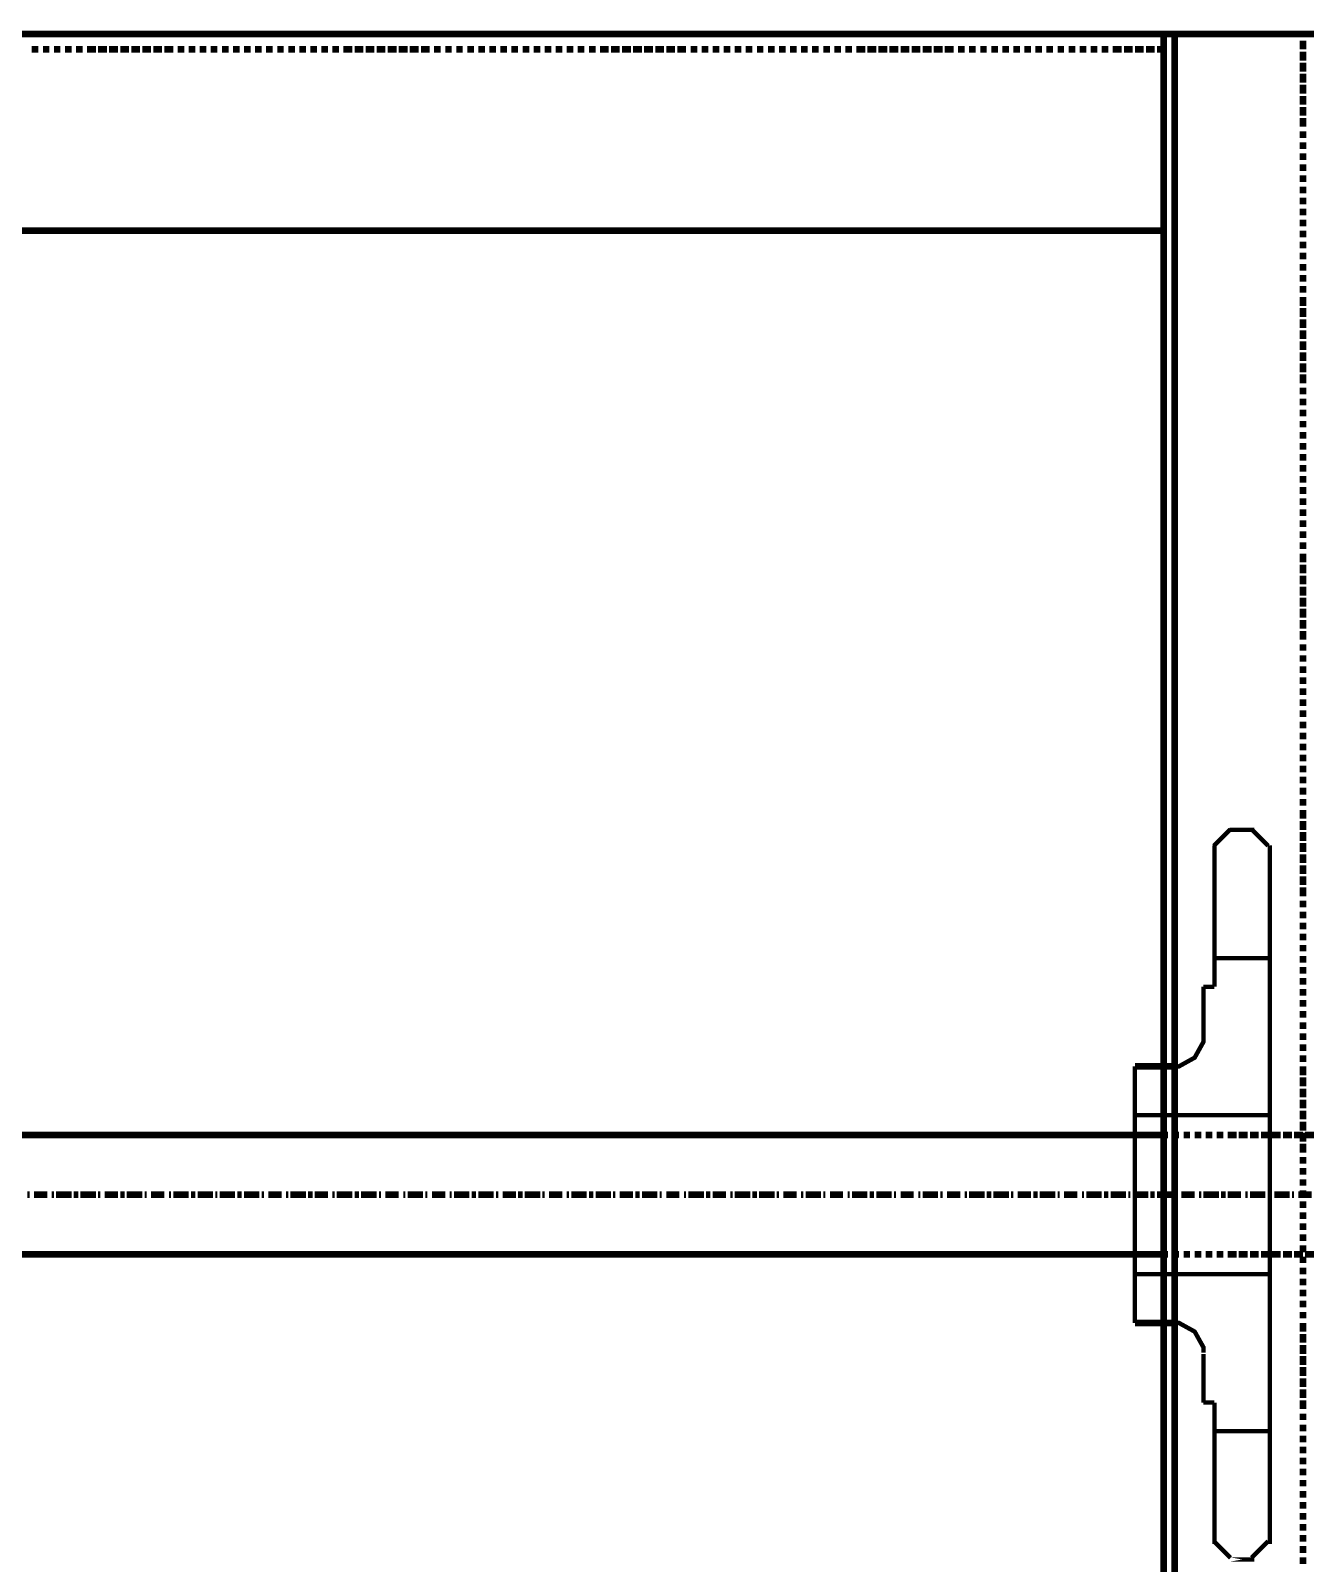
# Model space of a CAD drawing. Extents: x -2.4 to 13.4, y -16 to -5.
# Drawn here: x 6.094 to 7.057, y -8.372 to -7.216 of the extents above; entities that cross this region are included whole.
import ezdxf

# ---------------------------------------------------------------- set-up
doc = ezdxf.new("R2010")
doc.units = 0
doc.header["$MEASUREMENT"] = 0

msp = doc.modelspace()

# ---------------------------------------------------------------- linework, layer by layer
at = {"color": 0}
for points, const_width in [([(5.23868, -7.21884), (6.9487, -7.21884)], 0.005), ([(7.06203, -12.95219), (6.9487, -12.95219), (6.9487, -7.21884), (7.06203, -7.21884)], 0.005), ([(6.95699, -12.95219), (6.95699, -7.21884)], 0.005), ([(7.05367, -7.22054), (7.05367, -7.21884)], 0.005), ([(7.05367, -7.23051), (7.05367, -7.22384)], 0.005), ([(6.09534, -7.23051), (6.10034, -7.23051)], 0.005), ([(6.1037, -7.23051), (6.10868, -7.23051)], 0.005), ([(6.112, -7.23051), (6.11699, -7.23051)], 0.005), ([(6.12035, -7.23051), (6.12534, -7.23051)], 0.005), ([(6.12865, -7.23051), (6.13364, -7.23051)], 0.005), ([(6.137, -7.23051), (6.14368, -7.23051)], 0.005), ([(6.14536, -7.23051), (6.15197, -7.23051)], 0.005), ([(6.15367, -7.23051), (6.16034, -7.23051)], 0.005), ([(6.16202, -7.23051), (6.1687, -7.23051)], 0.005), ([(6.17032, -7.23051), (6.17699, -7.23051)], 0.005), ([(6.17867, -7.23051), (6.18535, -7.23051)], 0.005), ([(6.18703, -7.23051), (6.19364, -7.23051)], 0.005), ([(6.19534, -7.23051), (6.202, -7.23051)], 0.005), ([(6.20531, -7.23051), (6.21036, -7.23051)], 0.005), ([(6.21367, -7.23051), (6.21865, -7.23051)], 0.005), ([(6.22202, -7.23051), (6.22702, -7.23051)], 0.005), ([(6.23032, -7.23051), (6.23531, -7.23051)], 0.005), ([(6.23868, -7.23051), (6.24367, -7.23051)], 0.005), ([(6.24697, -7.23051), (6.25203, -7.23051)], 0.005), ([(6.25534, -7.23051), (6.26032, -7.23051)], 0.005), ([(6.26368, -7.23051), (6.26868, -7.23051)], 0.005), ([(6.27199, -7.23051), (6.27697, -7.23051)], 0.005), ([(6.28035, -7.23051), (6.28534, -7.23051)], 0.005), ([(6.28864, -7.23051), (6.2937, -7.23051)], 0.005), ([(6.297, -7.23051), (6.30199, -7.23051)], 0.005), ([(6.30535, -7.23051), (6.31035, -7.23051)], 0.005), ([(6.31365, -7.23051), (6.31864, -7.23051)], 0.005), ([(6.32202, -7.23051), (6.327, -7.23051)], 0.005), ([(6.33031, -7.23051), (6.33699, -7.23051)], 0.005), ([(6.33867, -7.23051), (6.34534, -7.23051)], 0.005), ([(6.34702, -7.23051), (6.3537, -7.23051)], 0.005), ([(6.35532, -7.23051), (6.362, -7.23051)], 0.005), ([(6.36368, -7.23051), (6.37035, -7.23051)], 0.005), ([(6.37197, -7.23051), (6.37865, -7.23051)], 0.005), ([(6.38034, -7.23051), (6.387, -7.23051)], 0.005), ([(6.38868, -7.23051), (6.39536, -7.23051)], 0.005), ([(6.39867, -7.23051), (6.40367, -7.23051)], 0.005), ([(6.40703, -7.23051), (6.41202, -7.23051)], 0.005), ([(6.41532, -7.23051), (6.42032, -7.23051)], 0.005), ([(6.42368, -7.23051), (6.42867, -7.23051)], 0.005), ([(6.43199, -7.23051), (6.43703, -7.23051)], 0.005), ([(6.44034, -7.23051), (6.44534, -7.23051)], 0.005), ([(6.4487, -7.23051), (6.45368, -7.23051)], 0.005), ([(6.45699, -7.23051), (6.46199, -7.23051)], 0.005), ([(6.46535, -7.23051), (6.47034, -7.23051)], 0.005), ([(6.47366, -7.23051), (6.4787, -7.23051)], 0.005), ([(6.482, -7.23051), (6.487, -7.23051)], 0.005), ([(6.49036, -7.23051), (6.49535, -7.23051)], 0.005), ([(6.49866, -7.23051), (6.50365, -7.23051)], 0.005), ([(6.50702, -7.23051), (6.512, -7.23051)], 0.005), ([(6.51532, -7.23051), (6.52036, -7.23051)], 0.005), ([(6.52367, -7.23051), (6.53035, -7.23051)], 0.005), ([(6.53203, -7.23051), (6.53864, -7.23051)], 0.005), ([(6.54032, -7.23051), (6.547, -7.23051)], 0.005), ([(6.54868, -7.23051), (6.55535, -7.23051)], 0.005), ([(6.55699, -7.23051), (6.56365, -7.23051)], 0.005), ([(6.56534, -7.23051), (6.57202, -7.23051)], 0.005), ([(6.5737, -7.23051), (6.58031, -7.23051)], 0.005), ([(6.58199, -7.23051), (6.58867, -7.23051)], 0.005), ([(6.59197, -7.23051), (6.59702, -7.23051)], 0.005), ([(6.60034, -7.23051), (6.60532, -7.23051)], 0.005), ([(6.60868, -7.23051), (6.61368, -7.23051)], 0.005), ([(6.61699, -7.23051), (6.62197, -7.23051)], 0.005), ([(6.62534, -7.23051), (6.63034, -7.23051)], 0.005), ([(6.63364, -7.23051), (6.63868, -7.23051)], 0.005), ([(6.642, -7.23051), (6.64699, -7.23051)], 0.005), ([(6.65035, -7.23051), (6.65535, -7.23051)], 0.005), ([(6.65865, -7.23051), (6.66364, -7.23051)], 0.005), ([(6.667, -7.23051), (6.672, -7.23051)], 0.005), ([(6.67531, -7.23051), (6.68035, -7.23051)], 0.005), ([(6.68367, -7.23051), (6.68865, -7.23051)], 0.005), ([(6.69202, -7.23051), (6.69702, -7.23051)], 0.005), ([(6.70032, -7.23051), (6.70531, -7.23051)], 0.005), ([(6.70867, -7.23051), (6.71367, -7.23051)], 0.005), ([(6.71697, -7.23051), (6.72365, -7.23051)], 0.005), ([(6.72534, -7.23051), (6.732, -7.23051)], 0.005), ([(6.73368, -7.23051), (6.74036, -7.23051)], 0.005), ([(6.74199, -7.23051), (6.74866, -7.23051)], 0.005), ([(6.75034, -7.23051), (6.75702, -7.23051)], 0.005), ([(6.75864, -7.23051), (6.76532, -7.23051)], 0.005), ([(6.767, -7.23051), (6.77367, -7.23051)], 0.005), ([(6.77535, -7.23051), (6.78203, -7.23051)], 0.005), ([(6.78365, -7.23051), (6.79032, -7.23051)], 0.005), ([(6.7937, -7.23051), (6.79868, -7.23051)], 0.005), ([(6.80199, -7.23051), (6.80699, -7.23051)], 0.005), ([(6.81035, -7.23051), (6.81534, -7.23051)], 0.005), ([(6.81864, -7.23051), (6.8237, -7.23051)], 0.005), ([(6.827, -7.23051), (6.83199, -7.23051)], 0.005), ([(6.83536, -7.23051), (6.84035, -7.23051)], 0.005), ([(6.84366, -7.23051), (6.84865, -7.23051)], 0.005), ([(6.85202, -7.23051), (6.857, -7.23051)], 0.005), ([(6.86031, -7.23051), (6.86536, -7.23051)], 0.005), ([(6.86867, -7.23051), (6.87366, -7.23051)], 0.005), ([(6.87703, -7.23051), (6.88202, -7.23051)], 0.005), ([(6.88532, -7.23051), (6.89032, -7.23051)], 0.005), ([(6.89368, -7.23051), (6.89867, -7.23051)], 0.005), ([(6.90197, -7.23051), (6.90703, -7.23051)], 0.005), ([(6.91034, -7.23051), (6.917, -7.23051)], 0.005), ([(6.9187, -7.23051), (6.92531, -7.23051)], 0.005), ([(6.92699, -7.23051), (6.93367, -7.23051)], 0.005), ([(6.93535, -7.23051), (6.94202, -7.23051)], 0.005), ([(6.94364, -7.23051), (6.9487, -7.23051)], 0.005), ([(7.05367, -7.23887), (7.05367, -7.23219)], 0.005), ([(7.05367, -7.24718), (7.05367, -7.24049)], 0.005), ([(7.05367, -7.25552), (7.05367, -7.24886)], 0.005), ([(7.05367, -7.26383), (7.05367, -7.25715)], 0.005), ([(7.05367, -7.27218), (7.05367, -7.26551)], 0.005), ([(7.05367, -7.28054), (7.05367, -7.27386)], 0.005), ([(7.05367, -7.28884), (7.05367, -7.28216)], 0.005), ([(7.05367, -7.29719), (7.05367, -7.2922)], 0.005), ([(7.05367, -7.30549), (7.05367, -7.3005)], 0.005), ([(7.05367, -7.31384), (7.05367, -7.30886)], 0.005), ([(7.05367, -7.3222), (7.05367, -7.31716)], 0.005), ([(7.05367, -7.33051), (7.05367, -7.32551)], 0.005), ([(7.05367, -7.33886), (7.05367, -7.33387)], 0.005), ([(7.05367, -7.34716), (7.05367, -7.34216)], 0.005), ([(7.05367, -7.35551), (7.05367, -7.35052)], 0.005), ([(7.05367, -7.36387), (7.05367, -7.35883)], 0.005), ([(5.23868, -7.36718), (6.9487, -7.36718)], 0.005), ([(7.05367, -7.37218), (7.05367, -7.36718)], 0.005), ([(7.05367, -7.38052), (7.05367, -7.37554)], 0.005), ([(7.05367, -7.38883), (7.05367, -7.38383)], 0.005), ([(7.05367, -7.39718), (7.05367, -7.39219)], 0.005), ([(7.05367, -7.40554), (7.05367, -7.4005)], 0.005), ([(7.05367, -7.41384), (7.05367, -7.40884)], 0.005), ([(7.05367, -7.42381), (7.05367, -7.4172)], 0.005), ([(7.05367, -7.43218), (7.05367, -7.4255)], 0.005), ([(7.05367, -7.44052), (7.05367, -7.43386)], 0.005), ([(7.05367, -7.44883), (7.05367, -7.44216)], 0.005), ([(7.05367, -7.45719), (7.05367, -7.45051)], 0.005), ([(7.05367, -7.46548), (7.05367, -7.45887)], 0.005), ([(7.05367, -7.47384), (7.05367, -7.46716)], 0.005), ([(7.05367, -7.48219), (7.05367, -7.47552)], 0.005), ([(7.05367, -7.49049), (7.05367, -7.48551)], 0.005), ([(7.05367, -7.49886), (7.05367, -7.49386)], 0.005), ([(7.05367, -7.50715), (7.05367, -7.50216)], 0.005), ([(7.05367, -7.51551), (7.05367, -7.51051)], 0.005), ([(7.05367, -7.52386), (7.05367, -7.51881)], 0.005), ([(7.05367, -7.53216), (7.05367, -7.52718)], 0.005), ([(7.05367, -7.54052), (7.05367, -7.53552)], 0.005), ([(7.05367, -7.54881), (7.05367, -7.54383)], 0.005), ([(7.05367, -7.55718), (7.05367, -7.55218)], 0.005), ([(7.05367, -7.56552), (7.05367, -7.56048)], 0.005), ([(7.05367, -7.57383), (7.05367, -7.56884)], 0.005), ([(7.05367, -7.58219), (7.05367, -7.57719)], 0.005), ([(7.05367, -7.59048), (7.05367, -7.5855)], 0.005), ([(7.05367, -7.59884), (7.05367, -7.59384)], 0.005), ([(7.05367, -7.60719), (7.05367, -7.60215)], 0.005), ([(7.05367, -7.61718), (7.05367, -7.61051)], 0.005), ([(7.05367, -7.62554), (7.05367, -7.61886)], 0.005), ([(7.05367, -7.63383), (7.05367, -7.62716)], 0.005), ([(7.05367, -7.64219), (7.05367, -7.63551)], 0.005), ([(7.05367, -7.6505), (7.05367, -7.64381)], 0.005), ([(7.05367, -7.65884), (7.05367, -7.65218)], 0.005), ([(7.05367, -7.6672), (7.05367, -7.66052)], 0.005), ([(7.05367, -7.6755), (7.05367, -7.66883)], 0.005), ([(7.05367, -7.68386), (7.05367, -7.67887)], 0.005), ([(7.05367, -7.69216), (7.05367, -7.68716)], 0.005), ([(7.05367, -7.70051), (7.05367, -7.69552)], 0.005), ([(7.05367, -7.70887), (7.05367, -7.70381)], 0.005), ([(7.05367, -7.71716), (7.05367, -7.71218)], 0.005), ([(7.05367, -7.72552), (7.05367, -7.72054)], 0.005), ([(7.05367, -7.73383), (7.05367, -7.72883)], 0.005), ([(7.05367, -7.74218), (7.05367, -7.73719)], 0.005), ([(7.05367, -7.75054), (7.05367, -7.74548)], 0.005), ([(7.05367, -7.75883), (7.05367, -7.75384)], 0.005), ([(7.05367, -7.76719), (7.05367, -7.7622)], 0.005), ([(7.05367, -7.7755), (7.05367, -7.77049)], 0.005), ([(7.05367, -7.78384), (7.05367, -7.77886)], 0.005), ([(7.05367, -7.7922), (7.05367, -7.78715)], 0.005), ([(7.05367, -7.8005), (7.05367, -7.79551)], 0.005), ([(7.05367, -7.81048), (7.05367, -7.80387)], 0.005), ([(7.05367, -7.81884), (7.05367, -7.81216)], 0.005), ([(6.9991, -7.8184), (6.998, -7.81938), (6.98754, -7.82986), (6.98656, -7.83094)], 0.00333), ([(7.017, -7.81884), (6.99866, -7.81884)], 0.00333), ([(7.02742, -7.83094), (7.02638, -7.8298), (7.01596, -7.81938), (7.01488, -7.8184)], 0.00333), ([(7.05367, -7.82719), (7.05367, -7.82052)], 0.005), ([(6.987, -7.93716), (6.987, -7.83051)], 0.00333), ([(7.02867, -8.35719), (7.02867, -7.83051)], 0.00333), ([(7.05367, -7.8355), (7.05367, -7.82881)], 0.005), ([(7.05367, -7.84384), (7.05367, -7.83718)], 0.005), ([(7.05367, -7.85215), (7.05367, -7.84554)], 0.005), ([(7.05367, -7.86051), (7.05367, -7.85383)], 0.005), ([(7.05367, -7.86886), (7.05367, -7.86219)], 0.005), ([(7.05367, -7.87716), (7.05367, -7.87218)], 0.005), ([(7.05367, -7.88551), (7.05367, -7.88052)], 0.005), ([(7.05367, -7.89381), (7.05367, -7.88883)], 0.005), ([(7.05367, -7.90218), (7.05367, -7.89718)], 0.005), ([(7.05367, -7.91052), (7.05367, -7.90554)], 0.005), ([(7.02867, -7.91552), (6.987, -7.91552)], 0.00333), ([(7.05367, -7.91883), (7.05367, -7.91384)], 0.005), ([(7.05367, -7.92718), (7.05367, -7.92219)], 0.005), ([(6.9787, -7.93716), (6.987, -7.93716)], 0.00333), ([(6.9787, -7.97552), (6.9787, -7.93716)], 0.00333), ([(7.05367, -7.93548), (7.05367, -7.93049)], 0.005), ([(7.05367, -7.94384), (7.05367, -7.93884)], 0.005), ([(7.05367, -7.95219), (7.05367, -7.9472)], 0.005), ([(7.05367, -7.9605), (7.05367, -7.95551)], 0.005), ([(7.05367, -7.96884), (7.05367, -7.96386)], 0.005), ([(7.05367, -7.97715), (7.05367, -7.97216)], 0.005), ([(6.95618, -7.99718), (6.96014, -7.99718), (6.97207, -7.99055), (6.9787, -7.97862), (6.9787, -7.97465)], 0.00333), ([(7.05367, -7.98551), (7.05367, -7.98051)], 0.005), ([(6.92699, -7.99718), (6.95699, -7.99718)], 0.005), ([(6.92699, -8.19052), (6.92699, -7.99718)], 0.00333), ([(7.05367, -7.99386), (7.05367, -7.98887)], 0.005), ([(7.05367, -8.00384), (7.05367, -7.99718)], 0.005), ([(7.05367, -8.0122), (7.05367, -8.00552)], 0.005), ([(7.05367, -8.02049), (7.05367, -8.01383)], 0.005), ([(7.05367, -8.02886), (7.05367, -8.02218)], 0.005), ([(7.05367, -8.03715), (7.05367, -8.03054)], 0.005), ([(7.02867, -8.03384), (6.92699, -8.03384)], 0.00333), ([(7.05367, -8.04551), (7.05367, -8.03884)], 0.005), ([(6.9487, -8.04881), (5.23868, -8.04881)], 0.005), ([(6.952, -8.04881), (6.9487, -8.04881)], 0.005), ([(6.96036, -8.04881), (6.95531, -8.04881)], 0.005), ([(6.96866, -8.04881), (6.96367, -8.04881)], 0.005), ([(6.97702, -8.04881), (6.97202, -8.04881)], 0.005), ([(6.98531, -8.04881), (6.98032, -8.04881)], 0.005), ([(6.99367, -8.04881), (6.98868, -8.04881)], 0.005), ([(7.00365, -8.04881), (6.99697, -8.04881)], 0.005), ([(7.012, -8.04881), (7.00534, -8.04881)], 0.005), ([(7.02036, -8.04881), (7.01368, -8.04881)], 0.005), ([(7.02867, -8.04881), (7.02199, -8.04881)], 0.005), ([(7.03702, -8.04881), (7.03035, -8.04881)], 0.005), ([(7.04532, -8.04881), (7.03864, -8.04881)], 0.005), ([(7.05367, -8.04881), (7.047, -8.04881)], 0.005), ([(7.05367, -8.05387), (7.05367, -8.04719)], 0.005), ([(7.05367, -8.06216), (7.05367, -8.05549)], 0.005), ([(7.06203, -8.04881), (7.05535, -8.04881)], 0.005), ([(7.05367, -8.07052), (7.05367, -8.06552)], 0.005), ([(7.05367, -8.07881), (7.05367, -8.07383)], 0.005), ([(7.05367, -8.08718), (7.05367, -8.08219)], 0.005), ([(7.05367, -8.09554), (7.05367, -8.09048)], 0.005), ([(6.09197, -8.09384), (6.09365, -8.09384)], 0.005), ([(6.09702, -8.09384), (6.107, -8.09384)], 0.005), ([(6.11031, -8.09384), (6.112, -8.09384)], 0.005), ([(6.11368, -8.09384), (6.12534, -8.09384)], 0.005), ([(6.12703, -8.09384), (6.13034, -8.09384)], 0.005), ([(6.13202, -8.09384), (6.14368, -8.09384)], 0.005), ([(6.14536, -8.09384), (6.14699, -8.09384)], 0.005), ([(6.15035, -8.09384), (6.16034, -8.09384)], 0.005), ([(6.16202, -8.09384), (6.16532, -8.09384)], 0.005), ([(6.167, -8.09384), (6.17867, -8.09384)], 0.005), ([(6.18035, -8.09384), (6.18199, -8.09384)], 0.005), ([(6.18535, -8.09384), (6.19534, -8.09384)], 0.005), ([(6.1987, -8.09384), (6.20032, -8.09384)], 0.005), ([(6.202, -8.09384), (6.21367, -8.09384)], 0.005), ([(6.21535, -8.09384), (6.21865, -8.09384)], 0.005), ([(6.22034, -8.09384), (6.232, -8.09384)], 0.005), ([(6.23368, -8.09384), (6.23531, -8.09384)], 0.005), ([(6.237, -8.09384), (6.24866, -8.09384)], 0.005), ([(6.25034, -8.09384), (6.25365, -8.09384)], 0.005), ([(6.25534, -8.09384), (6.267, -8.09384)], 0.005), ([(6.26868, -8.09384), (6.27036, -8.09384)], 0.005), ([(6.27367, -8.09384), (6.28366, -8.09384)], 0.005), ([(6.28702, -8.09384), (6.28864, -8.09384)], 0.005), ([(6.29032, -8.09384), (6.30199, -8.09384)], 0.005), ([(6.30367, -8.09384), (6.30699, -8.09384)], 0.005), ([(6.30867, -8.09384), (6.31864, -8.09384)], 0.005), ([(6.32202, -8.09384), (6.3237, -8.09384)], 0.005), ([(6.32532, -8.09384), (6.33699, -8.09384)], 0.005), ([(6.33867, -8.09384), (6.34197, -8.09384)], 0.005), ([(6.34365, -8.09384), (6.35532, -8.09384)], 0.005), ([(6.357, -8.09384), (6.35868, -8.09384)], 0.005), ([(6.362, -8.09384), (6.37197, -8.09384)], 0.005), ([(6.37534, -8.09384), (6.37703, -8.09384)], 0.005), ([(6.37865, -8.09384), (6.39032, -8.09384)], 0.005), ([(6.392, -8.09384), (6.39368, -8.09384)], 0.005), ([(6.39699, -8.09384), (6.40703, -8.09384)], 0.005), ([(6.41034, -8.09384), (6.41202, -8.09384)], 0.005), ([(6.41364, -8.09384), (6.42531, -8.09384)], 0.005), ([(6.42699, -8.09384), (6.43035, -8.09384)], 0.005), ([(6.43199, -8.09384), (6.44364, -8.09384)], 0.005), ([(6.44534, -8.09384), (6.44702, -8.09384)], 0.005), ([(6.45032, -8.09384), (6.46036, -8.09384)], 0.005), ([(6.46199, -8.09384), (6.46535, -8.09384)], 0.005), ([(6.46697, -8.09384), (6.4787, -8.09384)], 0.005), ([(6.48032, -8.09384), (6.482, -8.09384)], 0.005), ([(6.48531, -8.09384), (6.49535, -8.09384)], 0.005), ([(6.49866, -8.09384), (6.50034, -8.09384)], 0.005), ([(6.50203, -8.09384), (6.51368, -8.09384)], 0.005), ([(6.51532, -8.09384), (6.51868, -8.09384)], 0.005), ([(6.52036, -8.09384), (6.53203, -8.09384)], 0.005), ([(6.53366, -8.09384), (6.53534, -8.09384)], 0.005), ([(6.53864, -8.09384), (6.54868, -8.09384)], 0.005), ([(6.55031, -8.09384), (6.55367, -8.09384)], 0.005), ([(6.55535, -8.09384), (6.56702, -8.09384)], 0.005), ([(6.56864, -8.09384), (6.57034, -8.09384)], 0.005), ([(6.5737, -8.09384), (6.58367, -8.09384)], 0.005), ([(6.58699, -8.09384), (6.58867, -8.09384)], 0.005), ([(6.59035, -8.09384), (6.60202, -8.09384)], 0.005), ([(6.6037, -8.09384), (6.607, -8.09384)], 0.005), ([(6.60868, -8.09384), (6.61867, -8.09384)], 0.005), ([(6.62197, -8.09384), (6.62366, -8.09384)], 0.005), ([(6.62534, -8.09384), (6.637, -8.09384)], 0.005), ([(6.63868, -8.09384), (6.642, -8.09384)], 0.005), ([(6.64368, -8.09384), (6.65535, -8.09384)], 0.005), ([(6.65703, -8.09384), (6.65865, -8.09384)], 0.005), ([(6.66202, -8.09384), (6.672, -8.09384)], 0.005), ([(6.67531, -8.09384), (6.67699, -8.09384)], 0.005), ([(6.67867, -8.09384), (6.69034, -8.09384)], 0.005), ([(6.69202, -8.09384), (6.69364, -8.09384)], 0.005), ([(6.69702, -8.09384), (6.70699, -8.09384)], 0.005), ([(6.71036, -8.09384), (6.71199, -8.09384)], 0.005), ([(6.71367, -8.09384), (6.72534, -8.09384)], 0.005), ([(6.72702, -8.09384), (6.73032, -8.09384)], 0.005), ([(6.732, -8.09384), (6.74367, -8.09384)], 0.005), ([(6.74535, -8.09384), (6.74697, -8.09384)], 0.005), ([(6.75034, -8.09384), (6.76032, -8.09384)], 0.005), ([(6.76368, -8.09384), (6.76532, -8.09384)], 0.005), ([(6.767, -8.09384), (6.77867, -8.09384)], 0.005), ([(6.78035, -8.09384), (6.78203, -8.09384)], 0.005), ([(6.78534, -8.09384), (6.79532, -8.09384)], 0.005), ([(6.79868, -8.09384), (6.80031, -8.09384)], 0.005), ([(6.80199, -8.09384), (6.81365, -8.09384)], 0.005), ([(6.81534, -8.09384), (6.81864, -8.09384)], 0.005), ([(6.82034, -8.09384), (6.83199, -8.09384)], 0.005), ([(6.83367, -8.09384), (6.83536, -8.09384)], 0.005), ([(6.83867, -8.09384), (6.84865, -8.09384)], 0.005), ([(6.85034, -8.09384), (6.8537, -8.09384)], 0.005), ([(6.85532, -8.09384), (6.86699, -8.09384)], 0.005), ([(6.86867, -8.09384), (6.87035, -8.09384)], 0.005), ([(6.87366, -8.09384), (6.88364, -8.09384)], 0.005), ([(6.887, -8.09384), (6.88868, -8.09384)], 0.005), ([(6.89032, -8.09384), (6.90197, -8.09384)], 0.005), ([(6.90367, -8.09384), (6.90703, -8.09384)], 0.005), ([(6.90865, -8.09384), (6.92032, -8.09384)], 0.005), ([(6.922, -8.09384), (6.92368, -8.09384)], 0.005), ([(6.92531, -8.09384), (6.93703, -8.09384)], 0.005), ([(6.93865, -8.09384), (6.94202, -8.09384)], 0.005), ([(6.94364, -8.09384), (6.95531, -8.09384)], 0.005), ([(6.95699, -8.09384), (6.95867, -8.09384)], 0.005), ([(6.96199, -8.09384), (6.97202, -8.09384)], 0.005), ([(6.97534, -8.09384), (6.97702, -8.09384)], 0.005), ([(6.9787, -8.09384), (6.99036, -8.09384)], 0.005), ([(6.99199, -8.09384), (6.99535, -8.09384)], 0.005), ([(6.99697, -8.09384), (7.00702, -8.09384)], 0.005), ([(7.01032, -8.09384), (7.012, -8.09384)], 0.005), ([(7.01368, -8.09384), (7.02535, -8.09384)], 0.005), ([(7.02697, -8.09384), (7.03035, -8.09384)], 0.005), ([(7.03203, -8.09384), (7.0437, -8.09384)], 0.005), ([(7.04532, -8.09384), (7.047, -8.09384)], 0.005), ([(7.05031, -8.09384), (7.06035, -8.09384)], 0.005), ([(7.05367, -8.10383), (7.05367, -8.09884)], 0.005), ([(7.05367, -8.11219), (7.05367, -8.10719)], 0.005), ([(7.05367, -8.12048), (7.05367, -8.11549)], 0.005), ([(7.05367, -8.12884), (7.05367, -8.12386)], 0.005), ([(7.05367, -8.1372), (7.05367, -8.13215)], 0.005), ([(6.9487, -8.13883), (5.23868, -8.13883)], 0.005), ([(6.952, -8.13883), (6.9487, -8.13883)], 0.005), ([(6.96036, -8.13883), (6.95531, -8.13883)], 0.005), ([(6.96866, -8.13883), (6.96367, -8.13883)], 0.005), ([(6.97702, -8.13883), (6.97202, -8.13883)], 0.005), ([(6.98531, -8.13883), (6.98032, -8.13883)], 0.005), ([(6.99367, -8.13883), (6.98868, -8.13883)], 0.005), ([(7.00365, -8.13883), (6.99697, -8.13883)], 0.005), ([(7.012, -8.13883), (7.00534, -8.13883)], 0.005), ([(7.02036, -8.13883), (7.01368, -8.13883)], 0.005), ([(7.02867, -8.13883), (7.02199, -8.13883)], 0.005), ([(7.03702, -8.13883), (7.03035, -8.13883)], 0.005), ([(7.04532, -8.13883), (7.03864, -8.13883)], 0.005), ([(7.05367, -8.13883), (7.047, -8.13883)], 0.005), ([(7.05367, -8.14549), (7.05367, -8.14051)], 0.005), ([(7.06203, -8.13883), (7.05535, -8.13883)], 0.005), ([(7.02867, -8.15386), (6.92699, -8.15386)], 0.00333), ([(7.05367, -8.15386), (7.05367, -8.14886)], 0.005), ([(7.05367, -8.16215), (7.05367, -8.15716)], 0.005), ([(7.05367, -8.17051), (7.05367, -8.16552)], 0.005), ([(7.05367, -8.17887), (7.05367, -8.17381)], 0.005), ([(7.05367, -8.18716), (7.05367, -8.18218)], 0.005), ([(6.92699, -8.19052), (6.95699, -8.19052)], 0.005), ([(6.9787, -8.213), (6.9787, -8.20898), (6.97207, -8.19709), (6.96014, -8.19052), (6.95618, -8.19052)], 0.00333), ([(7.05367, -8.1972), (7.05367, -8.19052)], 0.005), ([(7.05367, -8.20551), (7.05367, -8.19883)], 0.005), ([(6.9787, -8.21386), (6.9787, -8.25054)], 0.00333), ([(7.05367, -8.21386), (7.05367, -8.20719)], 0.005), ([(7.05367, -8.22216), (7.05367, -8.21548)], 0.005), ([(7.05367, -8.23051), (7.05367, -8.22384)], 0.005), ([(7.05367, -8.23887), (7.05367, -8.23219)], 0.005), ([(7.05367, -8.24718), (7.05367, -8.24049)], 0.005), ([(6.9787, -8.25054), (6.987, -8.25054)], 0.00333), ([(6.987, -8.35719), (6.987, -8.25054)], 0.00333), ([(7.05367, -8.25552), (7.05367, -8.24886)], 0.005), ([(7.05367, -8.26383), (7.05367, -8.25883)], 0.005), ([(7.02867, -8.27218), (6.987, -8.27218)], 0.00333), ([(7.05367, -8.27218), (7.05367, -8.26719)], 0.005), ([(7.05367, -8.28054), (7.05367, -8.2755)], 0.005), ([(7.05367, -8.28884), (7.05367, -8.28384)], 0.005), ([(7.05367, -8.29719), (7.05367, -8.2922)], 0.005), ([(7.05367, -8.30549), (7.05367, -8.3005)], 0.005), ([(7.05367, -8.31384), (7.05367, -8.30886)], 0.005), ([(7.05367, -8.3222), (7.05367, -8.31716)], 0.005), ([(7.05367, -8.33051), (7.05367, -8.32551)], 0.005), ([(7.05367, -8.33886), (7.05367, -8.33387)], 0.005), ([(7.05367, -8.34716), (7.05367, -8.34216)], 0.005), ([(6.98656, -8.35508), (6.98754, -8.35616), (6.998, -8.36658), (6.9991, -8.36761)], 0.00333), ([(7.01488, -8.36761), (7.01596, -8.36658), (7.02638, -8.35616), (7.02742, -8.35508)], 0.00333), ([(7.05367, -8.35551), (7.05367, -8.35052)], 0.005), ([(7.05367, -8.36387), (7.05367, -8.35883)], 0.005), ([(7.05367, -8.37218), (7.05367, -8.36718)], 0.005)]:
    msp.add_lwpolyline(points, dxfattribs=dict(at, const_width=const_width))
at = {"color": 0, "const_width": 0.00333}
msp.add_lwpolyline([(6.99866, -8.36886), (7.017, -8.36886), (6.99866, -8.36886)], close=True, dxfattribs=at)

doc.saveas('drawing.dxf')
